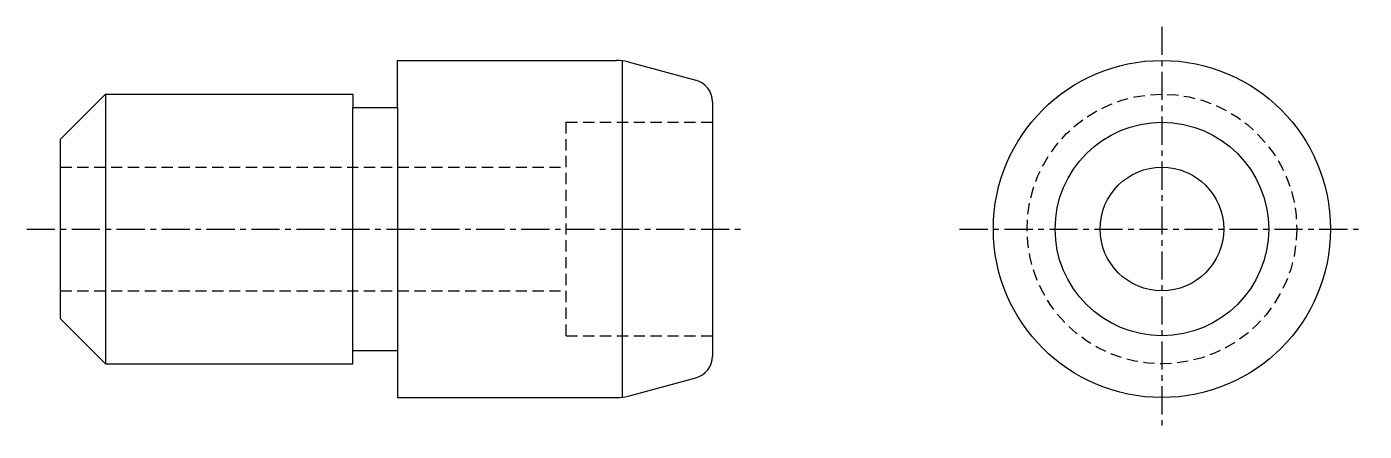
# Model space of a CAD drawing. Extents: x 33.5 to 93, y -7.5 to 59.
# Drawn here: x 33.5 to 93, y 41 to 59 of the extents above; entities outside this region: 2.
import ezdxf

# ---------------------------------------------------------------- set-up
doc = ezdxf.new("R2010")
doc.units = 0
doc.linetypes.add('CENTER', pattern=[2, 1.25, -0.25, 0.25, -0.25])
doc.linetypes.add('DASHED', pattern=[0.75, 0.5, -0.25])
doc.layers.get('0').update_dxf_attribs({"linetype": 'CONTINUOUS'})
doc.layers.add('CENTER', color=1, linetype='CENTER')
doc.styles.get("Standard").update_dxf_attribs({"font": 'txt.shx', "bigfont": 'extfont.shx'})

msp = doc.modelspace()

# ---------------------------------------------------------------- linework, layer by layer
for p, q in [((50, 55.4), (50, 57.5)), ((50, 57.5), (59.737, 57.5)), ((60, 42.517), (60, 57.483)), ((60.254, 57.432), (63.259, 56.627)), ((37, 56), (35, 54)), ((37, 56), (37, 44)), ((37, 56), (48, 56)), ((48, 56), (48, 55.4)), ((48, 44.6), (48, 55.4)), ((48, 55.4), (50, 55.4)), ((50, 55.4), (50, 44.6)), ((64, 55.661), (64, 44.339)), ((35, 46), (35, 54)), ((37, 44), (35, 46)), ((48, 44), (48, 44.6)), ((48, 44.6), (50, 44.6)), ((50, 44.6), (50, 42.5)), ((37, 44), (48, 44)), ((60.254, 42.568), (63.259, 43.373)), ((50, 42.5), (59.737, 42.5))]:
    msp.add_line(p, q)
at = {"color": 3, "linetype": 'DASHED'}
for p, q in [((57.5, 54.75), (64, 54.75)), ((57.5, 45.25), (57.5, 54.75)), ((35, 52.75), (57.5, 52.75)), ((35, 47.25), (57.5, 47.25)), ((57.5, 45.25), (64, 45.25))]:
    msp.add_line(p, q, dxfattribs=at)
for radius in [7.5, 4.75, 2.75]:
    msp.add_circle((84, 50), radius)
msp.add_circle((84, 50), 6, dxfattribs=at)
for centre, radius, start, end in [((59.737, 55.5), 2, 75, 90), ((63, 55.661), 1, 0, 75), ((63, 44.339), 1, 285, 0), ((59.737, 44.5), 2, 270, 285)]:
    msp.add_arc(centre, radius, start, end)
at = {"layer": 'CENTER', "color": 1, "linetype": 'CENTER'}
for p, q in [((84, 59), (84, 41)), ((33.5, 50), (65.5, 50)), ((75, 50), (93, 50))]:
    msp.add_line(p, q, dxfattribs=at)

# ---------------------------------------------------------------- texts
at = {"color": 7, "linetype": 'CONTINUOUS'}
for s, p in [('JPTMA-R12-15.00', (35, -1.5)), ('JPTMA-R12', (35, -7.5))]:
    msp.add_text(s, height=3, dxfattribs=at).set_placement(p)

doc.saveas('drawing.dxf')
